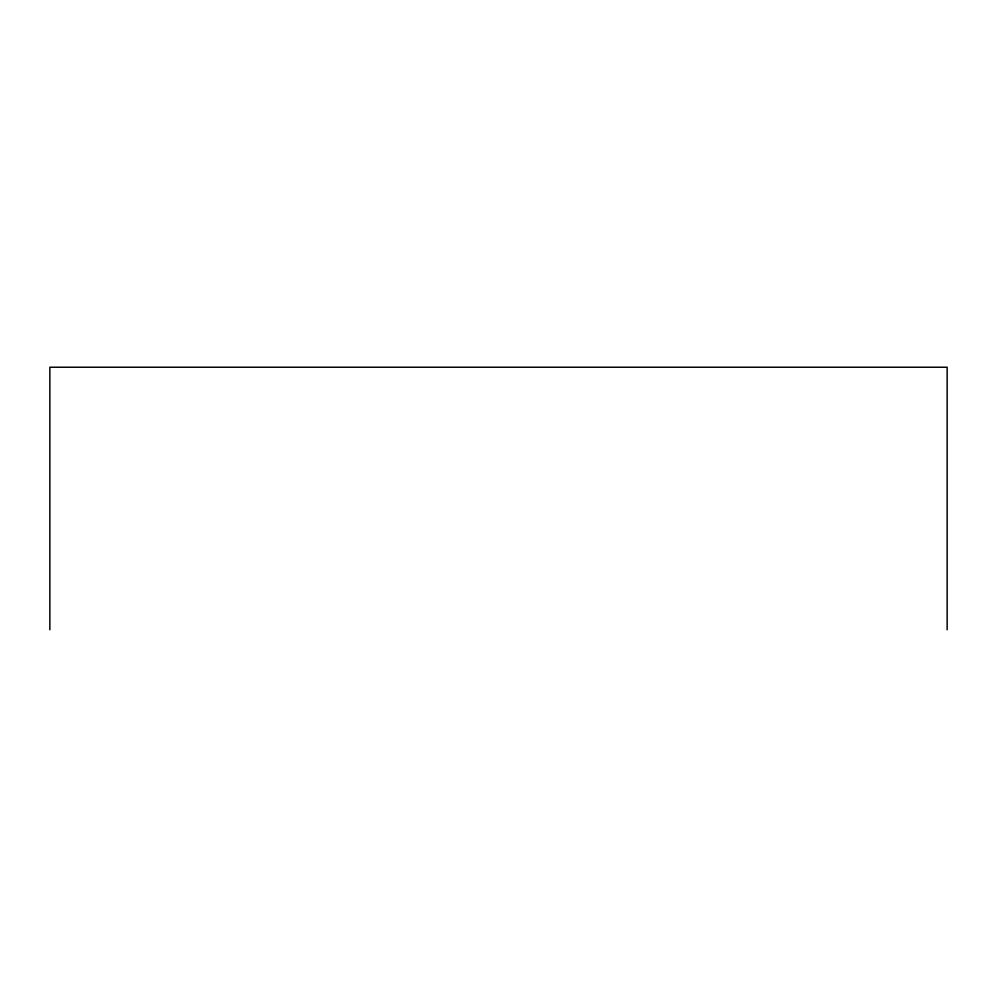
<?xml version="1.0" encoding="UTF-8"?>
<svg xmlns="http://www.w3.org/2000/svg" width="997" height="997" viewBox="0 0 997 997"><rect width="100%" height="100%" fill="white"/><g stroke="black" fill="none" stroke-linecap="round" stroke-linejoin="round"><path stroke-width="1.5" d="M947.15 629.768L947.15 367.232L49.85 367.232L49.85 629.768"/></g></svg>
